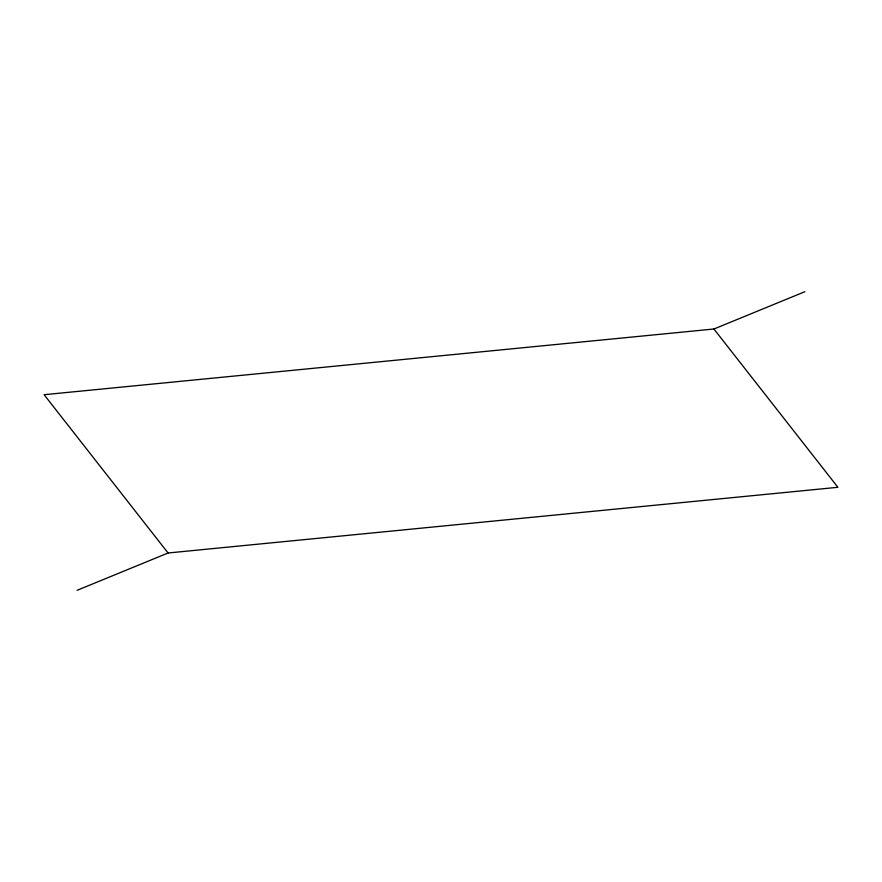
<?xml version="1.0" encoding="UTF-8"?>
<svg xmlns="http://www.w3.org/2000/svg" width="882" height="882" viewBox="0 0 882 882"><rect width="100%" height="100%" fill="white"/><g stroke="black" fill="none" stroke-linecap="round" stroke-linejoin="round"><path stroke-width="1.32" d="M77.098 590.312L168.076 552.992L837.9 487.294L713.924 329.008L44.1 394.706L168.076 552.992M713.924 329.008L804.902 291.688"/></g></svg>
